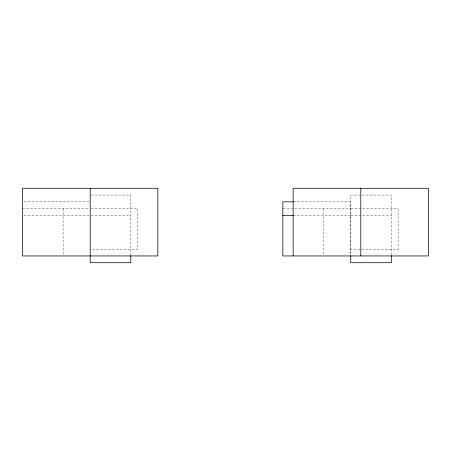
<?xml version="1.0" encoding="UTF-8"?>
<svg xmlns="http://www.w3.org/2000/svg" width="451" height="451" viewBox="0 0 451 451"><rect width="100%" height="100%" fill="white"/><g stroke="black" fill="none" stroke-linecap="round" stroke-linejoin="round"><path stroke-width="0.34" stroke-dasharray="2.25 1.69" d="M90.893 195.058L130.79 195.058L130.79 254.956M23.959 201.822L88.791 201.822M293.409 201.822L350.489 201.822L350.489 254.55M22.55 208.587L88.813 208.587M90.893 208.587L137.555 208.587L137.555 249.177L90.194 249.177M282.839 208.587L350.489 208.587M350.748 208.587L398.103 208.587L398.103 249.177L350.748 249.177M23.959 215.352L88.791 215.352M90.893 215.352L130.79 215.352M293.409 215.352L350.489 215.352M350.748 215.352L391.338 215.352M391.333 254.956L391.333 195.058L350.748 195.058L350.748 254.956M323.429 208.587L323.429 254.55M63.14 208.587L63.14 254.55"/><path stroke-width="0.68" d="M293.409 201.822L282.839 201.822L282.839 255.942L428.45 255.942L428.45 188.292L293.15 188.292L293.15 255.942M282.839 215.352L293.409 215.352M391.333 255.661L391.333 262.707L350.748 262.707L350.748 255.661M360.8 188.292L360.8 255.942M130.79 255.661L130.79 262.707L90.194 262.707L90.194 188.292M157.85 188.292L22.55 188.292L22.55 255.942L157.85 255.942L157.85 188.292"/></g></svg>
